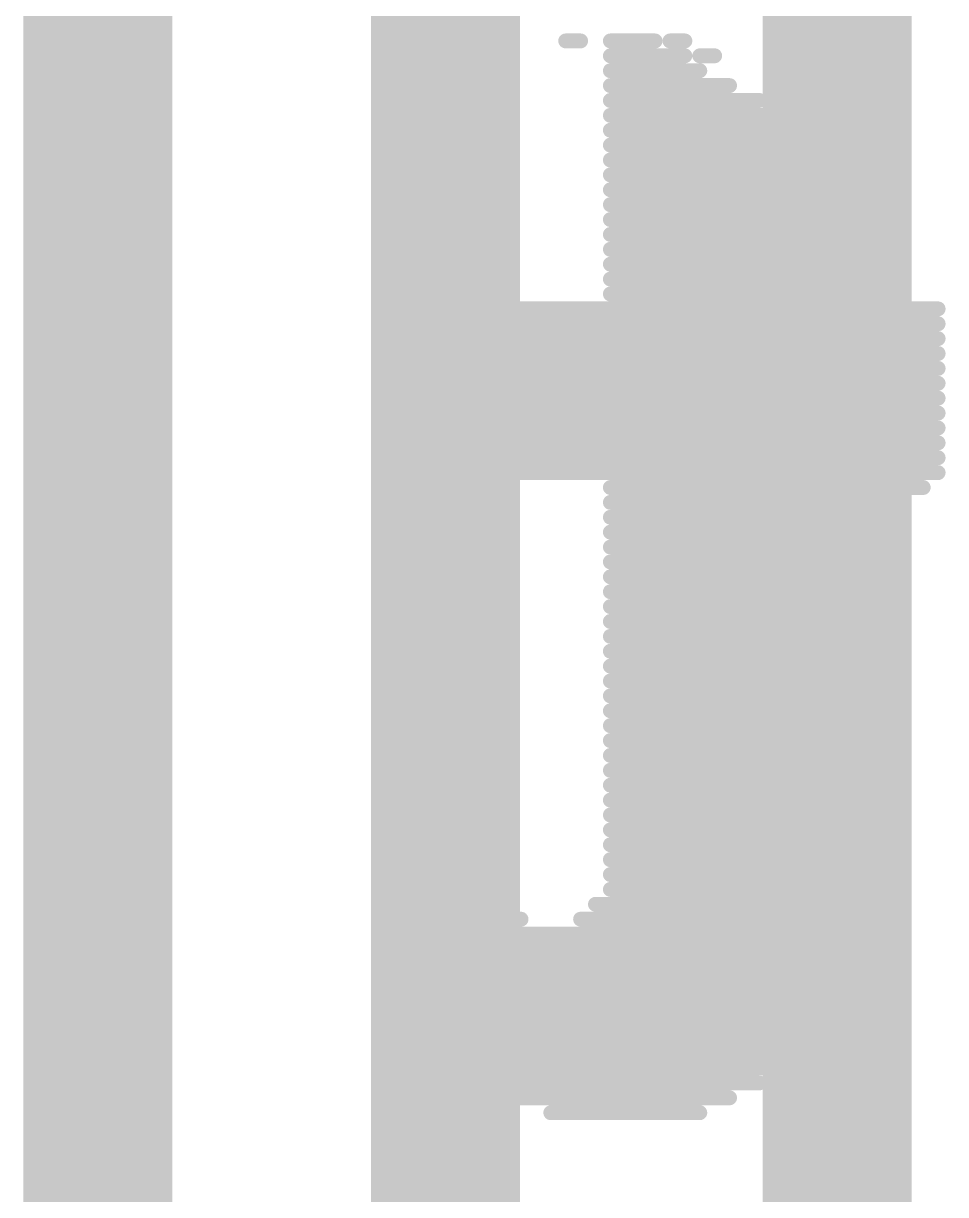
# Model space of a CAD drawing. Header units: inches. Extents: x -5 to 247, y -53 to 67.
# Drawn here: x 19.253 to 20.826, y -20.943 to -18.945 of the extents above; entities that cross this region are included whole.
import ezdxf

# ---------------------------------------------------------------- set-up
doc = ezdxf.new("R2010")
doc.units = ezdxf.units.IN
doc.layers.add('Bottom Overlay', color=54, linetype='Continuous')
doc.layers.add('Top Layer', color=1, linetype='Continuous')

msp = doc.modelspace()

# ---------------------------------------------------------------- linework, layer by layer
at = {"layer": 'Bottom Overlay'}
for points in [[(20.1779, -18.975, 0.0254, 0.0254, 0), (20.2033, -18.975, 0.0254, 0.0254, 0)], [(20.2541, -18.975, 0.0254, 0.0254, 0), (20.3303, -18.975, 0.0254, 0.0254, 0)], [(20.3557, -18.975, 0.0254, 0.0254, 0), (20.3811, -18.975, 0.0254, 0.0254, 0)], [(20.2541, -19.0004, 0.0254, 0.0254, 0), (20.3811, -19.0004, 0.0254, 0.0254, 0)], [(20.4065, -19.0004, 0.0254, 0.0254, 0), (20.4319, -19.0004, 0.0254, 0.0254, 0)], [(20.2541, -19.0258, 0.0254, 0.0254, 0), (20.4065, -19.0258, 0.0254, 0.0254, 0)], [(20.2541, -19.0512, 0.0254, 0.0254, 0), (20.4573, -19.0512, 0.0254, 0.0254, 0)], [(20.2541, -19.0766, 0.0254, 0.0254, 0), (20.5081, -19.0766, 0.0254, 0.0254, 0)], [(20.2541, -19.102, 0.0254, 0.0254, 0), (20.5335, -19.102, 0.0254, 0.0254, 0)], [(20.2541, -19.1274, 0.0254, 0.0254, 0), (20.6097, -19.1274, 0.0254, 0.0254, 0)], [(20.2541, -19.1528, 0.0254, 0.0254, 0), (20.6351, -19.1528, 0.0254, 0.0254, 0)], [(20.2541, -19.1782, 0.0254, 0.0254, 0), (20.6351, -19.1782, 0.0254, 0.0254, 0)], [(20.2541, -19.2036, 0.0254, 0.0254, 0), (20.6351, -19.2036, 0.0254, 0.0254, 0)], [(20.2541, -19.229, 0.0254, 0.0254, 0), (20.6351, -19.229, 0.0254, 0.0254, 0)], [(20.2541, -19.2544, 0.0254, 0.0254, 0), (20.6351, -19.2544, 0.0254, 0.0254, 0)], [(20.2541, -19.2798, 0.0254, 0.0254, 0), (20.6351, -19.2798, 0.0254, 0.0254, 0)], [(20.2541, -19.3052, 0.0254, 0.0254, 0), (20.6351, -19.3052, 0.0254, 0.0254, 0)], [(20.2541, -19.3306, 0.0254, 0.0254, 0), (20.6351, -19.3306, 0.0254, 0.0254, 0)], [(20.2541, -19.356, 0.0254, 0.0254, 0), (20.6351, -19.356, 0.0254, 0.0254, 0)], [(20.2541, -19.3814, 0.0254, 0.0254, 0), (20.6351, -19.3814, 0.0254, 0.0254, 0)], [(20.2541, -19.4068, 0.0254, 0.0254, 0), (20.6351, -19.4068, 0.0254, 0.0254, 0)], [(20.0255, -19.4322, 0.0254, 0.0254, 0), (20.8129, -19.4322, 0.0254, 0.0254, 0)], [(20.0255, -19.4576, 0.0254, 0.0254, 0), (20.8129, -19.4576, 0.0254, 0.0254, 0)], [(20.0255, -19.483, 0.0254, 0.0254, 0), (20.8129, -19.483, 0.0254, 0.0254, 0)], [(20.0255, -19.5084, 0.0254, 0.0254, 0), (20.8129, -19.5084, 0.0254, 0.0254, 0)], [(20.0255, -19.5338, 0.0254, 0.0254, 0), (20.8129, -19.5338, 0.0254, 0.0254, 0)], [(20.0255, -19.5592, 0.0254, 0.0254, 0), (20.8129, -19.5592, 0.0254, 0.0254, 0)], [(20.0255, -19.5846, 0.0254, 0.0254, 0), (20.8129, -19.5846, 0.0254, 0.0254, 0)], [(20.0255, -19.61, 0.0254, 0.0254, 0), (20.8129, -19.61, 0.0254, 0.0254, 0)], [(20.0255, -19.6354, 0.0254, 0.0254, 0), (20.8129, -19.6354, 0.0254, 0.0254, 0)], [(20.0255, -19.6608, 0.0254, 0.0254, 0), (20.8129, -19.6608, 0.0254, 0.0254, 0)], [(20.0255, -19.6862, 0.0254, 0.0254, 0), (20.8129, -19.6862, 0.0254, 0.0254, 0)], [(20.0255, -19.7116, 0.0254, 0.0254, 0), (20.8129, -19.7116, 0.0254, 0.0254, 0)], [(20.0255, -19.737, 0.0254, 0.0254, 0), (20.0509, -19.737, 0.0254, 0.0254, 0)], [(20.2541, -19.737, 0.0254, 0.0254, 0), (20.6605, -19.737, 0.0254, 0.0254, 0)], [(20.7621, -19.737, 0.0254, 0.0254, 0), (20.7875, -19.737, 0.0254, 0.0254, 0)], [(20.2541, -19.7624, 0.0254, 0.0254, 0), (20.6351, -19.7624, 0.0254, 0.0254, 0)], [(20.2541, -19.7878, 0.0254, 0.0254, 0), (20.6351, -19.7878, 0.0254, 0.0254, 0)], [(20.2541, -19.8132, 0.0254, 0.0254, 0), (20.6351, -19.8132, 0.0254, 0.0254, 0)], [(20.2541, -19.8386, 0.0254, 0.0254, 0), (20.6351, -19.8386, 0.0254, 0.0254, 0)], [(20.2541, -19.864, 0.0254, 0.0254, 0), (20.6351, -19.864, 0.0254, 0.0254, 0)], [(20.2541, -19.8894, 0.0254, 0.0254, 0), (20.6351, -19.8894, 0.0254, 0.0254, 0)], [(20.2541, -19.9148, 0.0254, 0.0254, 0), (20.6351, -19.9148, 0.0254, 0.0254, 0)], [(20.2541, -19.9402, 0.0254, 0.0254, 0), (20.6351, -19.9402, 0.0254, 0.0254, 0)], [(20.2541, -19.9656, 0.0254, 0.0254, 0), (20.6351, -19.9656, 0.0254, 0.0254, 0)], [(20.2541, -19.991, 0.0254, 0.0254, 0), (20.6351, -19.991, 0.0254, 0.0254, 0)], [(20.2541, -20.0164, 0.0254, 0.0254, 0), (20.6351, -20.0164, 0.0254, 0.0254, 0)], [(20.2541, -20.0418, 0.0254, 0.0254, 0), (20.6351, -20.0418, 0.0254, 0.0254, 0)], [(20.2541, -20.0672, 0.0254, 0.0254, 0), (20.6351, -20.0672, 0.0254, 0.0254, 0)], [(20.2541, -20.0926, 0.0254, 0.0254, 0), (20.6351, -20.0926, 0.0254, 0.0254, 0)], [(20.2541, -20.118, 0.0254, 0.0254, 0), (20.6351, -20.118, 0.0254, 0.0254, 0)], [(20.2541, -20.1434, 0.0254, 0.0254, 0), (20.6351, -20.1434, 0.0254, 0.0254, 0)], [(20.2541, -20.1688, 0.0254, 0.0254, 0), (20.6351, -20.1688, 0.0254, 0.0254, 0)], [(20.2541, -20.1942, 0.0254, 0.0254, 0), (20.6351, -20.1942, 0.0254, 0.0254, 0)], [(20.2541, -20.2196, 0.0254, 0.0254, 0), (20.6351, -20.2196, 0.0254, 0.0254, 0)], [(20.2541, -20.245, 0.0254, 0.0254, 0), (20.6351, -20.245, 0.0254, 0.0254, 0)], [(20.2541, -20.2704, 0.0254, 0.0254, 0), (20.6351, -20.2704, 0.0254, 0.0254, 0)], [(20.2541, -20.2958, 0.0254, 0.0254, 0), (20.6351, -20.2958, 0.0254, 0.0254, 0)], [(20.2541, -20.3212, 0.0254, 0.0254, 0), (20.6351, -20.3212, 0.0254, 0.0254, 0)], [(20.2541, -20.3466, 0.0254, 0.0254, 0), (20.6351, -20.3466, 0.0254, 0.0254, 0)], [(20.2541, -20.372, 0.0254, 0.0254, 0), (20.6351, -20.372, 0.0254, 0.0254, 0)], [(20.2541, -20.3974, 0.0254, 0.0254, 0), (20.6351, -20.3974, 0.0254, 0.0254, 0)], [(20.2541, -20.4228, 0.0254, 0.0254, 0), (20.6351, -20.4228, 0.0254, 0.0254, 0)], [(20.2287, -20.4482, 0.0254, 0.0254, 0), (20.6351, -20.4482, 0.0254, 0.0254, 0)], [(20.0001, -20.4736, 0.0254, 0.0254, 0), (20.1017, -20.4736, 0.0254, 0.0254, 0)], [(20.2033, -20.4736, 0.0254, 0.0254, 0), (20.6351, -20.4736, 0.0254, 0.0254, 0)], [(20.0001, -20.499, 0.0254, 0.0254, 0), (20.6351, -20.499, 0.0254, 0.0254, 0)], [(20.0001, -20.5244, 0.0254, 0.0254, 0), (20.6351, -20.5244, 0.0254, 0.0254, 0)], [(20.0001, -20.5498, 0.0254, 0.0254, 0), (20.6351, -20.5498, 0.0254, 0.0254, 0)], [(20.0001, -20.5752, 0.0254, 0.0254, 0), (20.6351, -20.5752, 0.0254, 0.0254, 0)], [(20.0001, -20.6006, 0.0254, 0.0254, 0), (20.6097, -20.6006, 0.0254, 0.0254, 0)], [(20.0001, -20.626, 0.0254, 0.0254, 0), (20.6097, -20.626, 0.0254, 0.0254, 0)], [(20.0001, -20.6514, 0.0254, 0.0254, 0), (20.6097, -20.6514, 0.0254, 0.0254, 0)], [(20.0001, -20.6768, 0.0254, 0.0254, 0), (20.5843, -20.6768, 0.0254, 0.0254, 0)], [(20.0001, -20.7022, 0.0254, 0.0254, 0), (20.5589, -20.7022, 0.0254, 0.0254, 0)], [(19.9747, -20.7276, 0.0254, 0.0254, 0), (20.5589, -20.7276, 0.0254, 0.0254, 0)], [(19.9747, -20.753, 0.0254, 0.0254, 0), (20.5081, -20.753, 0.0254, 0.0254, 0)], [(20.0001, -20.7784, 0.0254, 0.0254, 0), (20.0255, -20.7784, 0.0254, 0.0254, 0)], [(20.0509, -20.7784, 0.0254, 0.0254, 0), (20.4573, -20.7784, 0.0254, 0.0254, 0)], [(20.1525, -20.8038, 0.0254, 0.0254, 0), (20.4065, -20.8038, 0.0254, 0.0254, 0)]]:
    msp.add_lwpolyline(points, format="xyseb", dxfattribs=at)
for points in [[(20.1715, -18.975, 0.0127, 0.0127, 1), (20.1842, -18.975, 0.0127, 0.0127, 1)], [(20.1969, -18.975, 0.0127, 0.0127, 1), (20.2096, -18.975, 0.0127, 0.0127, 1)], [(20.2477, -18.975, 0.0127, 0.0127, 1), (20.2604, -18.975, 0.0127, 0.0127, 1)], [(20.3239, -18.975, 0.0127, 0.0127, 1), (20.3366, -18.975, 0.0127, 0.0127, 1)], [(20.3493, -18.975, 0.0127, 0.0127, 1), (20.362, -18.975, 0.0127, 0.0127, 1)], [(20.3747, -18.975, 0.0127, 0.0127, 1), (20.3874, -18.975, 0.0127, 0.0127, 1)], [(20.2477, -19.0004, 0.0127, 0.0127, 1), (20.2604, -19.0004, 0.0127, 0.0127, 1)], [(20.3747, -19.0004, 0.0127, 0.0127, 1), (20.3874, -19.0004, 0.0127, 0.0127, 1)], [(20.4001, -19.0004, 0.0127, 0.0127, 1), (20.4128, -19.0004, 0.0127, 0.0127, 1)], [(20.4255, -19.0004, 0.0127, 0.0127, 1), (20.4382, -19.0004, 0.0127, 0.0127, 1)], [(20.2477, -19.0258, 0.0127, 0.0127, 1), (20.2604, -19.0258, 0.0127, 0.0127, 1)], [(20.4001, -19.0258, 0.0127, 0.0127, 1), (20.4128, -19.0258, 0.0127, 0.0127, 1)], [(20.2477, -19.0512, 0.0127, 0.0127, 1), (20.2604, -19.0512, 0.0127, 0.0127, 1)], [(20.4509, -19.0512, 0.0127, 0.0127, 1), (20.4636, -19.0512, 0.0127, 0.0127, 1)], [(20.2477, -19.0766, 0.0127, 0.0127, 1), (20.2604, -19.0766, 0.0127, 0.0127, 1)], [(20.5017, -19.0766, 0.0127, 0.0127, 1), (20.5144, -19.0766, 0.0127, 0.0127, 1)], [(20.2477, -19.102, 0.0127, 0.0127, 1), (20.2604, -19.102, 0.0127, 0.0127, 1)], [(20.5271, -19.102, 0.0127, 0.0127, 1), (20.5398, -19.102, 0.0127, 0.0127, 1)], [(20.2477, -19.1274, 0.0127, 0.0127, 1), (20.2604, -19.1274, 0.0127, 0.0127, 1)], [(20.6033, -19.1274, 0.0127, 0.0127, 1), (20.616, -19.1274, 0.0127, 0.0127, 1)], [(20.2477, -19.1528, 0.0127, 0.0127, 1), (20.2604, -19.1528, 0.0127, 0.0127, 1)], [(20.6287, -19.1528, 0.0127, 0.0127, 1), (20.6414, -19.1528, 0.0127, 0.0127, 1)], [(20.2477, -19.1782, 0.0127, 0.0127, 1), (20.2604, -19.1782, 0.0127, 0.0127, 1)], [(20.6287, -19.1782, 0.0127, 0.0127, 1), (20.6414, -19.1782, 0.0127, 0.0127, 1)], [(20.2477, -19.2036, 0.0127, 0.0127, 1), (20.2604, -19.2036, 0.0127, 0.0127, 1)], [(20.6287, -19.2036, 0.0127, 0.0127, 1), (20.6414, -19.2036, 0.0127, 0.0127, 1)], [(20.2477, -19.229, 0.0127, 0.0127, 1), (20.2604, -19.229, 0.0127, 0.0127, 1)], [(20.6287, -19.229, 0.0127, 0.0127, 1), (20.6414, -19.229, 0.0127, 0.0127, 1)], [(20.2477, -19.2544, 0.0127, 0.0127, 1), (20.2604, -19.2544, 0.0127, 0.0127, 1)], [(20.6287, -19.2544, 0.0127, 0.0127, 1), (20.6414, -19.2544, 0.0127, 0.0127, 1)], [(20.2477, -19.2798, 0.0127, 0.0127, 1), (20.2604, -19.2798, 0.0127, 0.0127, 1)], [(20.6287, -19.2798, 0.0127, 0.0127, 1), (20.6414, -19.2798, 0.0127, 0.0127, 1)], [(20.2477, -19.3052, 0.0127, 0.0127, 1), (20.2604, -19.3052, 0.0127, 0.0127, 1)], [(20.6287, -19.3052, 0.0127, 0.0127, 1), (20.6414, -19.3052, 0.0127, 0.0127, 1)], [(20.2477, -19.3306, 0.0127, 0.0127, 1), (20.2604, -19.3306, 0.0127, 0.0127, 1)], [(20.6287, -19.3306, 0.0127, 0.0127, 1), (20.6414, -19.3306, 0.0127, 0.0127, 1)], [(20.2477, -19.356, 0.0127, 0.0127, 1), (20.2604, -19.356, 0.0127, 0.0127, 1)], [(20.6287, -19.356, 0.0127, 0.0127, 1), (20.6414, -19.356, 0.0127, 0.0127, 1)], [(20.2477, -19.3814, 0.0127, 0.0127, 1), (20.2604, -19.3814, 0.0127, 0.0127, 1)], [(20.6287, -19.3814, 0.0127, 0.0127, 1), (20.6414, -19.3814, 0.0127, 0.0127, 1)], [(20.2477, -19.4068, 0.0127, 0.0127, 1), (20.2604, -19.4068, 0.0127, 0.0127, 1)], [(20.6287, -19.4068, 0.0127, 0.0127, 1), (20.6414, -19.4068, 0.0127, 0.0127, 1)], [(20.0191, -19.4322, 0.0127, 0.0127, 1), (20.0318, -19.4322, 0.0127, 0.0127, 1)], [(20.8065, -19.4322, 0.0127, 0.0127, 1), (20.8192, -19.4322, 0.0127, 0.0127, 1)], [(20.0191, -19.4576, 0.0127, 0.0127, 1), (20.0318, -19.4576, 0.0127, 0.0127, 1)], [(20.8065, -19.4576, 0.0127, 0.0127, 1), (20.8192, -19.4576, 0.0127, 0.0127, 1)], [(20.0191, -19.483, 0.0127, 0.0127, 1), (20.0318, -19.483, 0.0127, 0.0127, 1)], [(20.8065, -19.483, 0.0127, 0.0127, 1), (20.8192, -19.483, 0.0127, 0.0127, 1)], [(20.0191, -19.5084, 0.0127, 0.0127, 1), (20.0318, -19.5084, 0.0127, 0.0127, 1)], [(20.8065, -19.5084, 0.0127, 0.0127, 1), (20.8192, -19.5084, 0.0127, 0.0127, 1)], [(20.0191, -19.5338, 0.0127, 0.0127, 1), (20.0318, -19.5338, 0.0127, 0.0127, 1)], [(20.8065, -19.5338, 0.0127, 0.0127, 1), (20.8192, -19.5338, 0.0127, 0.0127, 1)], [(20.0191, -19.5592, 0.0127, 0.0127, 1), (20.0318, -19.5592, 0.0127, 0.0127, 1)], [(20.8065, -19.5592, 0.0127, 0.0127, 1), (20.8192, -19.5592, 0.0127, 0.0127, 1)], [(20.0191, -19.5846, 0.0127, 0.0127, 1), (20.0318, -19.5846, 0.0127, 0.0127, 1)], [(20.8065, -19.5846, 0.0127, 0.0127, 1), (20.8192, -19.5846, 0.0127, 0.0127, 1)], [(20.0191, -19.61, 0.0127, 0.0127, 1), (20.0318, -19.61, 0.0127, 0.0127, 1)], [(20.8065, -19.61, 0.0127, 0.0127, 1), (20.8192, -19.61, 0.0127, 0.0127, 1)], [(20.0191, -19.6354, 0.0127, 0.0127, 1), (20.0318, -19.6354, 0.0127, 0.0127, 1)], [(20.8065, -19.6354, 0.0127, 0.0127, 1), (20.8192, -19.6354, 0.0127, 0.0127, 1)], [(20.0191, -19.6608, 0.0127, 0.0127, 1), (20.0318, -19.6608, 0.0127, 0.0127, 1)], [(20.8065, -19.6608, 0.0127, 0.0127, 1), (20.8192, -19.6608, 0.0127, 0.0127, 1)], [(20.0191, -19.6862, 0.0127, 0.0127, 1), (20.0318, -19.6862, 0.0127, 0.0127, 1)], [(20.8065, -19.6862, 0.0127, 0.0127, 1), (20.8192, -19.6862, 0.0127, 0.0127, 1)], [(20.0191, -19.7116, 0.0127, 0.0127, 1), (20.0318, -19.7116, 0.0127, 0.0127, 1)], [(20.8065, -19.7116, 0.0127, 0.0127, 1), (20.8192, -19.7116, 0.0127, 0.0127, 1)], [(20.0191, -19.737, 0.0127, 0.0127, 1), (20.0318, -19.737, 0.0127, 0.0127, 1)], [(20.0445, -19.737, 0.0127, 0.0127, 1), (20.0572, -19.737, 0.0127, 0.0127, 1)], [(20.2477, -19.737, 0.0127, 0.0127, 1), (20.2604, -19.737, 0.0127, 0.0127, 1)], [(20.6541, -19.737, 0.0127, 0.0127, 1), (20.6668, -19.737, 0.0127, 0.0127, 1)], [(20.7557, -19.737, 0.0127, 0.0127, 1), (20.7684, -19.737, 0.0127, 0.0127, 1)], [(20.7811, -19.737, 0.0127, 0.0127, 1), (20.7938, -19.737, 0.0127, 0.0127, 1)], [(20.2477, -19.7624, 0.0127, 0.0127, 1), (20.2604, -19.7624, 0.0127, 0.0127, 1)], [(20.6287, -19.7624, 0.0127, 0.0127, 1), (20.6414, -19.7624, 0.0127, 0.0127, 1)], [(20.2477, -19.7878, 0.0127, 0.0127, 1), (20.2604, -19.7878, 0.0127, 0.0127, 1)], [(20.6287, -19.7878, 0.0127, 0.0127, 1), (20.6414, -19.7878, 0.0127, 0.0127, 1)], [(20.2477, -19.8132, 0.0127, 0.0127, 1), (20.2604, -19.8132, 0.0127, 0.0127, 1)], [(20.6287, -19.8132, 0.0127, 0.0127, 1), (20.6414, -19.8132, 0.0127, 0.0127, 1)], [(20.2477, -19.8386, 0.0127, 0.0127, 1), (20.2604, -19.8386, 0.0127, 0.0127, 1)], [(20.6287, -19.8386, 0.0127, 0.0127, 1), (20.6414, -19.8386, 0.0127, 0.0127, 1)], [(20.2477, -19.864, 0.0127, 0.0127, 1), (20.2604, -19.864, 0.0127, 0.0127, 1)], [(20.6287, -19.864, 0.0127, 0.0127, 1), (20.6414, -19.864, 0.0127, 0.0127, 1)], [(20.2477, -19.8894, 0.0127, 0.0127, 1), (20.2604, -19.8894, 0.0127, 0.0127, 1)], [(20.6287, -19.8894, 0.0127, 0.0127, 1), (20.6414, -19.8894, 0.0127, 0.0127, 1)], [(20.2477, -19.9148, 0.0127, 0.0127, 1), (20.2604, -19.9148, 0.0127, 0.0127, 1)], [(20.6287, -19.9148, 0.0127, 0.0127, 1), (20.6414, -19.9148, 0.0127, 0.0127, 1)], [(20.2477, -19.9402, 0.0127, 0.0127, 1), (20.2604, -19.9402, 0.0127, 0.0127, 1)], [(20.6287, -19.9402, 0.0127, 0.0127, 1), (20.6414, -19.9402, 0.0127, 0.0127, 1)], [(20.2477, -19.9656, 0.0127, 0.0127, 1), (20.2604, -19.9656, 0.0127, 0.0127, 1)], [(20.6287, -19.9656, 0.0127, 0.0127, 1), (20.6414, -19.9656, 0.0127, 0.0127, 1)], [(20.2477, -19.991, 0.0127, 0.0127, 1), (20.2604, -19.991, 0.0127, 0.0127, 1)], [(20.6287, -19.991, 0.0127, 0.0127, 1), (20.6414, -19.991, 0.0127, 0.0127, 1)], [(20.2477, -20.0164, 0.0127, 0.0127, 1), (20.2604, -20.0164, 0.0127, 0.0127, 1)], [(20.6287, -20.0164, 0.0127, 0.0127, 1), (20.6414, -20.0164, 0.0127, 0.0127, 1)], [(20.2477, -20.0418, 0.0127, 0.0127, 1), (20.2604, -20.0418, 0.0127, 0.0127, 1)], [(20.6287, -20.0418, 0.0127, 0.0127, 1), (20.6414, -20.0418, 0.0127, 0.0127, 1)], [(20.2477, -20.0672, 0.0127, 0.0127, 1), (20.2604, -20.0672, 0.0127, 0.0127, 1)], [(20.6287, -20.0672, 0.0127, 0.0127, 1), (20.6414, -20.0672, 0.0127, 0.0127, 1)], [(20.2477, -20.0926, 0.0127, 0.0127, 1), (20.2604, -20.0926, 0.0127, 0.0127, 1)], [(20.6287, -20.0926, 0.0127, 0.0127, 1), (20.6414, -20.0926, 0.0127, 0.0127, 1)], [(20.2477, -20.118, 0.0127, 0.0127, 1), (20.2604, -20.118, 0.0127, 0.0127, 1)], [(20.6287, -20.118, 0.0127, 0.0127, 1), (20.6414, -20.118, 0.0127, 0.0127, 1)], [(20.2477, -20.1434, 0.0127, 0.0127, 1), (20.2604, -20.1434, 0.0127, 0.0127, 1)], [(20.6287, -20.1434, 0.0127, 0.0127, 1), (20.6414, -20.1434, 0.0127, 0.0127, 1)], [(20.2477, -20.1688, 0.0127, 0.0127, 1), (20.2604, -20.1688, 0.0127, 0.0127, 1)], [(20.6287, -20.1688, 0.0127, 0.0127, 1), (20.6414, -20.1688, 0.0127, 0.0127, 1)], [(20.2477, -20.1942, 0.0127, 0.0127, 1), (20.2604, -20.1942, 0.0127, 0.0127, 1)], [(20.6287, -20.1942, 0.0127, 0.0127, 1), (20.6414, -20.1942, 0.0127, 0.0127, 1)], [(20.2477, -20.2196, 0.0127, 0.0127, 1), (20.2604, -20.2196, 0.0127, 0.0127, 1)], [(20.6287, -20.2196, 0.0127, 0.0127, 1), (20.6414, -20.2196, 0.0127, 0.0127, 1)], [(20.2477, -20.245, 0.0127, 0.0127, 1), (20.2604, -20.245, 0.0127, 0.0127, 1)], [(20.6287, -20.245, 0.0127, 0.0127, 1), (20.6414, -20.245, 0.0127, 0.0127, 1)], [(20.2477, -20.2704, 0.0127, 0.0127, 1), (20.2604, -20.2704, 0.0127, 0.0127, 1)], [(20.6287, -20.2704, 0.0127, 0.0127, 1), (20.6414, -20.2704, 0.0127, 0.0127, 1)], [(20.2477, -20.2958, 0.0127, 0.0127, 1), (20.2604, -20.2958, 0.0127, 0.0127, 1)], [(20.6287, -20.2958, 0.0127, 0.0127, 1), (20.6414, -20.2958, 0.0127, 0.0127, 1)], [(20.2477, -20.3212, 0.0127, 0.0127, 1), (20.2604, -20.3212, 0.0127, 0.0127, 1)], [(20.6287, -20.3212, 0.0127, 0.0127, 1), (20.6414, -20.3212, 0.0127, 0.0127, 1)], [(20.2477, -20.3466, 0.0127, 0.0127, 1), (20.2604, -20.3466, 0.0127, 0.0127, 1)], [(20.6287, -20.3466, 0.0127, 0.0127, 1), (20.6414, -20.3466, 0.0127, 0.0127, 1)], [(20.2477, -20.372, 0.0127, 0.0127, 1), (20.2604, -20.372, 0.0127, 0.0127, 1)], [(20.6287, -20.372, 0.0127, 0.0127, 1), (20.6414, -20.372, 0.0127, 0.0127, 1)], [(20.2477, -20.3974, 0.0127, 0.0127, 1), (20.2604, -20.3974, 0.0127, 0.0127, 1)], [(20.6287, -20.3974, 0.0127, 0.0127, 1), (20.6414, -20.3974, 0.0127, 0.0127, 1)], [(20.2477, -20.4228, 0.0127, 0.0127, 1), (20.2604, -20.4228, 0.0127, 0.0127, 1)], [(20.6287, -20.4228, 0.0127, 0.0127, 1), (20.6414, -20.4228, 0.0127, 0.0127, 1)], [(20.2223, -20.4482, 0.0127, 0.0127, 1), (20.235, -20.4482, 0.0127, 0.0127, 1)], [(20.6287, -20.4482, 0.0127, 0.0127, 1), (20.6414, -20.4482, 0.0127, 0.0127, 1)], [(19.9937, -20.4736, 0.0127, 0.0127, 1), (20.0064, -20.4736, 0.0127, 0.0127, 1)], [(20.0953, -20.4736, 0.0127, 0.0127, 1), (20.108, -20.4736, 0.0127, 0.0127, 1)], [(20.1969, -20.4736, 0.0127, 0.0127, 1), (20.2096, -20.4736, 0.0127, 0.0127, 1)], [(20.6287, -20.4736, 0.0127, 0.0127, 1), (20.6414, -20.4736, 0.0127, 0.0127, 1)], [(19.9937, -20.499, 0.0127, 0.0127, 1), (20.0064, -20.499, 0.0127, 0.0127, 1)], [(20.6287, -20.499, 0.0127, 0.0127, 1), (20.6414, -20.499, 0.0127, 0.0127, 1)], [(19.9937, -20.5244, 0.0127, 0.0127, 1), (20.0064, -20.5244, 0.0127, 0.0127, 1)], [(20.6287, -20.5244, 0.0127, 0.0127, 1), (20.6414, -20.5244, 0.0127, 0.0127, 1)], [(19.9937, -20.5498, 0.0127, 0.0127, 1), (20.0064, -20.5498, 0.0127, 0.0127, 1)], [(20.6287, -20.5498, 0.0127, 0.0127, 1), (20.6414, -20.5498, 0.0127, 0.0127, 1)], [(19.9937, -20.5752, 0.0127, 0.0127, 1), (20.0064, -20.5752, 0.0127, 0.0127, 1)], [(20.6287, -20.5752, 0.0127, 0.0127, 1), (20.6414, -20.5752, 0.0127, 0.0127, 1)], [(19.9937, -20.6006, 0.0127, 0.0127, 1), (20.0064, -20.6006, 0.0127, 0.0127, 1)], [(20.6033, -20.6006, 0.0127, 0.0127, 1), (20.616, -20.6006, 0.0127, 0.0127, 1)], [(19.9937, -20.626, 0.0127, 0.0127, 1), (20.0064, -20.626, 0.0127, 0.0127, 1)], [(20.6033, -20.626, 0.0127, 0.0127, 1), (20.616, -20.626, 0.0127, 0.0127, 1)], [(19.9937, -20.6514, 0.0127, 0.0127, 1), (20.0064, -20.6514, 0.0127, 0.0127, 1)], [(20.6033, -20.6514, 0.0127, 0.0127, 1), (20.616, -20.6514, 0.0127, 0.0127, 1)], [(19.9937, -20.6768, 0.0127, 0.0127, 1), (20.0064, -20.6768, 0.0127, 0.0127, 1)], [(20.5779, -20.6768, 0.0127, 0.0127, 1), (20.5906, -20.6768, 0.0127, 0.0127, 1)], [(19.9937, -20.7022, 0.0127, 0.0127, 1), (20.0064, -20.7022, 0.0127, 0.0127, 1)], [(20.5525, -20.7022, 0.0127, 0.0127, 1), (20.5652, -20.7022, 0.0127, 0.0127, 1)], [(19.9683, -20.7276, 0.0127, 0.0127, 1), (19.981, -20.7276, 0.0127, 0.0127, 1)], [(20.5525, -20.7276, 0.0127, 0.0127, 1), (20.5652, -20.7276, 0.0127, 0.0127, 1)], [(19.9683, -20.753, 0.0127, 0.0127, 1), (19.981, -20.753, 0.0127, 0.0127, 1)], [(20.5017, -20.753, 0.0127, 0.0127, 1), (20.5144, -20.753, 0.0127, 0.0127, 1)], [(19.9937, -20.7784, 0.0127, 0.0127, 1), (20.0064, -20.7784, 0.0127, 0.0127, 1)], [(20.0191, -20.7784, 0.0127, 0.0127, 1), (20.0318, -20.7784, 0.0127, 0.0127, 1)], [(20.0445, -20.7784, 0.0127, 0.0127, 1), (20.0572, -20.7784, 0.0127, 0.0127, 1)], [(20.4509, -20.7784, 0.0127, 0.0127, 1), (20.4636, -20.7784, 0.0127, 0.0127, 1)], [(20.1461, -20.8038, 0.0127, 0.0127, 1), (20.1588, -20.8038, 0.0127, 0.0127, 1)], [(20.4001, -20.8038, 0.0127, 0.0127, 1), (20.4128, -20.8038, 0.0127, 0.0127, 1)]]:
    msp.add_lwpolyline(points, format="xyseb", close=True, dxfattribs=at)
at = {"layer": 'Top Layer'}
for points in [[(20.6407, -24.1637, 0.254, 0.254, 0), (20.6407, -15.726, 0.254, 0.254, 0)], [(19.9731, -23.8022, 0.254, 0.254, 0), (19.9731, -16.4264, 0.254, 0.254, 0)], [(19.3802, -23.2986, 0.254, 0.254, 0), (19.3802, -17.1707, 0.254, 0.254, 0)]]:
    msp.add_lwpolyline(points, format="xyseb", dxfattribs=at)

doc.saveas('drawing.dxf')
